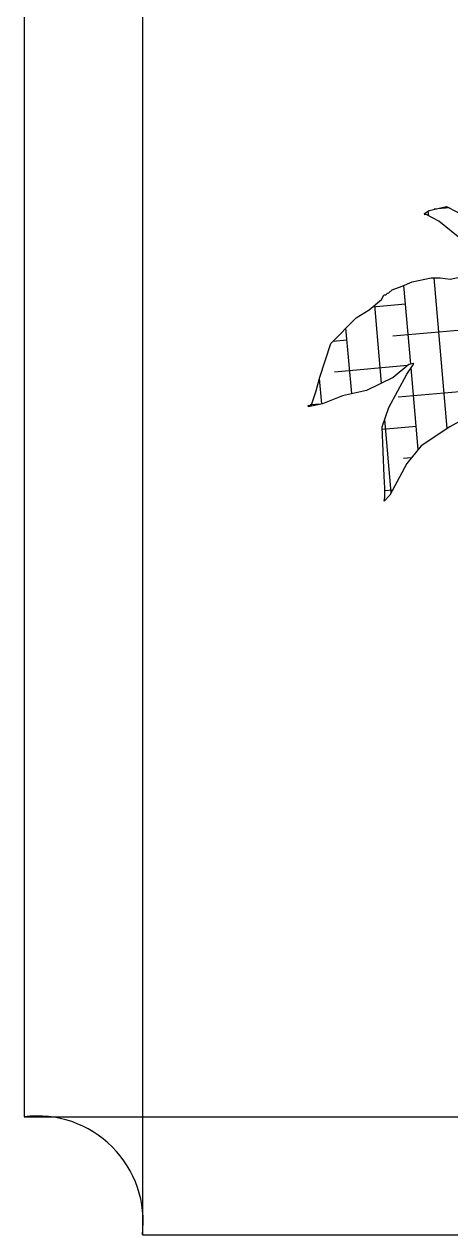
# Model space of a CAD drawing. Header units: millimetres. Extents: x 58 to 854, y 164 to 513.
# Drawn here: x 654.85 to 667.09, y 300.93 to 335.69 of the extents above; entities that cross this region are included whole.
import ezdxf

# ---------------------------------------------------------------- set-up
doc = ezdxf.new("R2010")
doc.units = ezdxf.units.MM
doc.header["$MEASUREMENT"] = 0
doc.layers.add('Layer1', color=6, linetype='Continuous')

msp = doc.modelspace()

# ---------------------------------------------------------------- linework, layer by layer
at = {"layer": 'Layer1'}
for p, q in [((658.242, 355.16), (658.242, 300.933)), ((654.853, 351.771), (654.853, 304.322)), ((654.853, 304.322), (709.08, 304.322)), ((658.242, 300.933), (705.691, 300.933))]:
    msp.add_line(p, q, dxfattribs=at)
at = {"layer": 'Layer1', "color": 252}
for p, q in [((666.337, 330.254), (666.473, 330.346)), ((666.345, 330.215), (666.337, 330.254)), ((666.386, 330.224), (666.345, 330.215)), ((666.742, 330.037), (666.386, 330.224)), ((666.455, 330.188), (666.443, 330.326)), ((666.473, 330.346), (666.963, 330.455)), ((667.042, 330.415), (666.617, 330.378)), ((666.963, 330.455), (667.558, 330.156)), ((667.455, 329.458), (666.742, 330.037)), ((665.408, 328.063), (665.699, 328.169)), ((665.699, 328.169), (665.986, 328.294)), ((665.943, 325.93), (665.745, 328.189)), ((665.986, 328.294), (666.53, 328.414)), ((666.53, 328.414), (666.788, 328.41)), ((666.989, 324.081), (666.61, 328.413)), ((666.788, 328.41), (667.068, 328.37)), ((667.068, 328.37), (667.517, 328.469)), ((664.75, 327.488), (665.098, 327.79)), ((665.098, 327.79), (665.171, 327.908)), ((665.171, 327.908), (665.226, 327.921)), ((665.171, 327.908), (665.226, 327.921)), ((665.226, 327.921), (665.171, 327.908)), ((665.226, 327.921), (665.271, 327.972)), ((665.271, 327.972), (665.312, 327.981)), ((665.312, 327.981), (665.408, 328.063)), ((664.372, 327.261), (664.75, 327.488)), ((665.792, 327.652), (664.844, 327.569)), ((665.105, 325.39), (664.91, 327.626)), ((663.649, 326.528), (664.372, 327.261)), ((664.248, 325.084), (664.083, 326.967)), ((667.625, 326.928), (665.43, 326.736)), ((663.336, 325.557), (663.649, 326.528)), ((664.113, 326.621), (663.706, 326.585)), ((665.848, 325.888), (663.751, 325.704)), ((665.884, 325.917), (665.436, 325.552)), ((665.831, 325.639), (665.992, 325.88)), ((666.033, 325.95), (665.884, 325.917)), ((666.157, 323.478), (665.952, 325.821)), ((665.992, 325.88), (666.033, 325.95)), ((663.223, 325.164), (663.336, 325.557)), ((663.389, 324.791), (663.325, 325.52)), ((665.436, 325.552), (664.676, 325.179)), ((665.314, 324.686), (665.831, 325.639)), ((663.097, 324.768), (663.223, 325.164)), ((663.982, 325.025), (663.405, 324.795)), ((664.676, 325.179), (663.982, 325.025)), ((667.778, 325.172), (665.584, 324.98)), ((663.001, 324.747), (663.097, 324.768)), ((663.01, 324.708), (663.001, 324.747)), ((663.405, 324.795), (663.01, 324.708)), ((663.364, 324.786), (663.059, 324.759)), ((665.122, 324.132), (665.314, 324.686)), ((665.38, 322.246), (665.197, 324.346)), ((667.661, 324.469), (667.064, 324.132)), ((665.18, 322.712), (665.122, 324.132)), ((666.099, 324.141), (665.126, 324.056)), ((667.064, 324.132), (666.244, 323.582)), ((666.244, 323.582), (665.827, 323.08)), ((665.827, 323.08), (665.342, 322.174)), ((665.963, 323.244), (665.737, 323.224)), ((665.199, 322.368), (665.18, 322.712)), ((665.201, 322.102), (665.199, 322.368)), ((665.415, 322.312), (665.2, 322.293)), ((665.342, 322.174), (665.182, 321.996)), ((665.182, 321.996), (665.201, 322.102))]:
    msp.add_line(p, q, dxfattribs=at)
at = {"layer": 'Layer1'}
msp.add_arc((655.23, 301.31), 3.035, 352.8594, 97.1406, dxfattribs=at)

doc.saveas('drawing.dxf')
